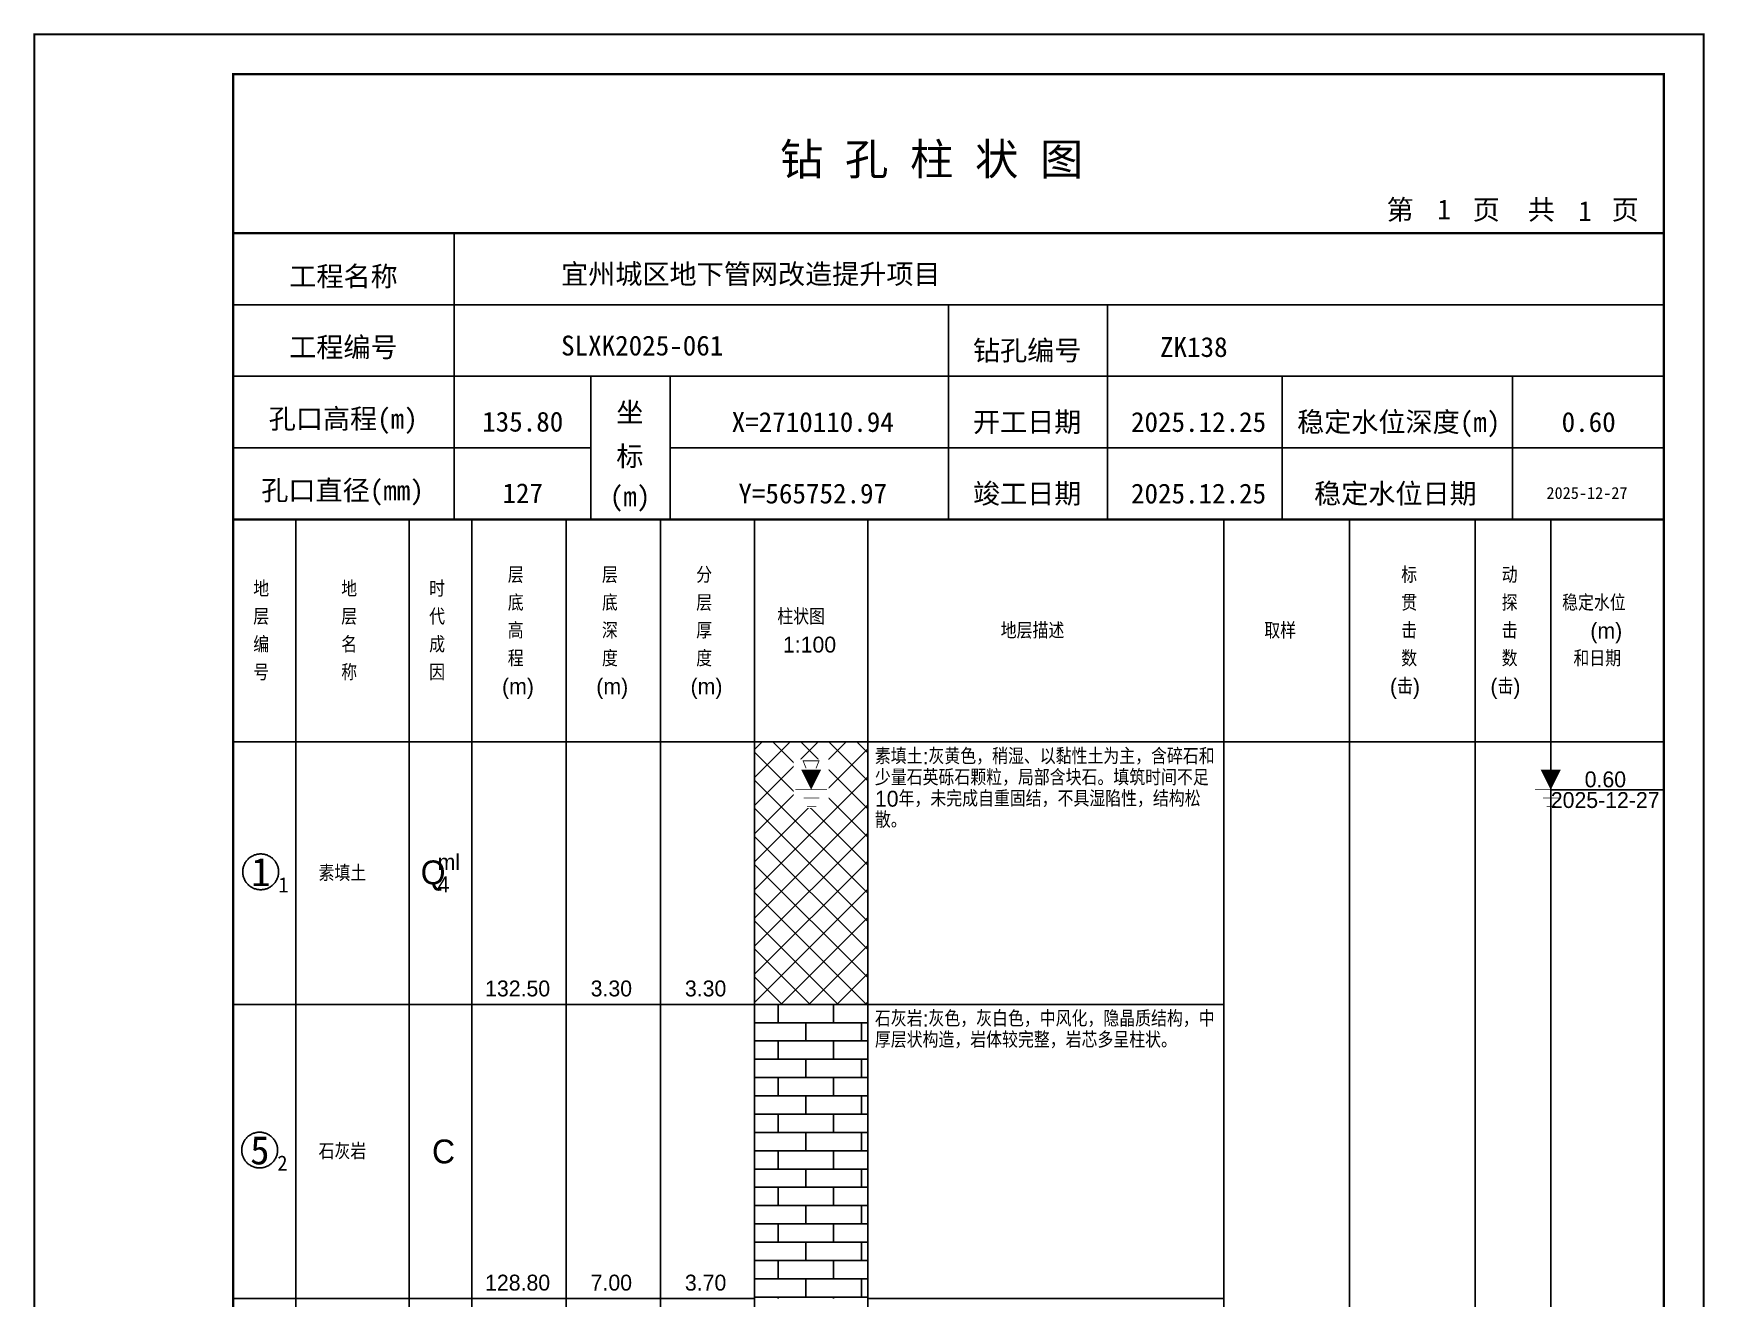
# Model space of a CAD drawing. Header units: millimetres. Extents: x 12489 to 89920, y 4630 to 4927.
# Drawn here: x 65069.3 to 65279.6, y 4767.7 to 4926.8 of the extents above; entities that cross this region are included whole.
import ezdxf
from ezdxf.enums import TextEntityAlignment as Align

# ---------------------------------------------------------------- set-up
doc = ezdxf.new("R2010")
doc.units = ezdxf.units.MM
doc.layers.add('ZZT_TC', color=7, linetype='Continuous')
doc.styles.add('成果图图块', font='', dxfattribs={"height": 2.5})
doc.styles.add('成果图模板', font='')
doc.styles.add('成果图模板标题', font='simhei.ttf')
doc.styles.add('成果图表体', font='Comfont.shx', dxfattribs={"height": 2, "bigfont": 'Hztxt12a.shx'})
doc.styles.get('成果图图块').set_extended_font_data('FangSong_GB2312')
doc.styles.get('成果图模板').set_extended_font_data('FangSong_GB2312')

# ---------------------------------------------------------------- blocks, each defined once
blk = doc.blocks.new('DCBH-1-1-1495', base_point=(0.3, -0.11))
at = {"layer": 'ZZT_TC', "color": 7}
blk.add_polyline3d([(-0.19, 2.31, 0), (-0.3, 2.31, 0), (-0.41, 2.3, 0), (-0.52, 2.29, 0), (-0.63, 2.27, 0), (-0.73, 2.24, 0), (-0.84, 2.21, 0), (-0.95, 2.18, 0), (-1.05, 2.14, 0), (-1.15, 2.09, 0), (-1.25, 2.04, 0), (-1.35, 1.99, 0), (-1.44, 1.93, 0), (-1.53, 1.87, 0), (-1.62, 1.8, 0), (-1.7, 1.73, 0), (-1.78, 1.65, 0), (-1.86, 1.57, 0), (-1.93, 1.49, 0), (-2, 1.4, 0), (-2.06, 1.31, 0), (-2.12, 1.22, 0), (-2.17, 1.12, 0), (-2.22, 1.02, 0), (-2.27, 0.92, 0), (-2.31, 0.82, 0), (-2.34, 0.71, 0), (-2.37, 0.61, 0), (-2.4, 0.5, 0), (-2.41, 0.39, 0), (-2.43, 0.28, 0), (-2.44, 0.17, 0), (-2.44, 0.06, 0), (-2.44, -0.05, 0), (-2.43, -0.16, 0), (-2.41, -0.27, 0), (-2.4, -0.38, 0), (-2.37, -0.49, 0), (-2.34, -0.6, 0), (-2.31, -0.7, 0), (-2.27, -0.8, 0), (-2.22, -0.9, 0), (-2.17, -1, 0), (-2.12, -1.1, 0), (-2.06, -1.19, 0), (-2, -1.28, 0), (-1.93, -1.37, 0), (-1.86, -1.45, 0), (-1.78, -1.53, 0), (-1.7, -1.61, 0), (-1.62, -1.68, 0), (-1.53, -1.75, 0), (-1.44, -1.81, 0), (-1.35, -1.87, 0), (-1.25, -1.93, 0), (-1.15, -1.98, 0), (-1.05, -2.02, 0), (-0.95, -2.06, 0), (-0.84, -2.1, 0), (-0.73, -2.13, 0), (-0.63, -2.15, 0), (-0.52, -2.17, 0), (-0.41, -2.18, 0), (-0.3, -2.19, 0), (-0.19, -2.19, 0), (-0.08, -2.19, 0), (0.03, -2.18, 0), (0.14, -2.17, 0), (0.25, -2.15, 0), (0.36, -2.13, 0), (0.47, -2.1, 0), (0.57, -2.06, 0), (0.67, -2.02, 0), (0.77, -1.98, 0), (0.87, -1.93, 0), (0.97, -1.87, 0), (1.06, -1.81, 0), (1.15, -1.75, 0), (1.24, -1.68, 0), (1.32, -1.61, 0), (1.4, -1.53, 0), (1.48, -1.45, 0), (1.55, -1.37, 0), (1.62, -1.28, 0), (1.68, -1.19, 0), (1.74, -1.1, 0), (1.8, -1, 0), (1.85, -0.9, 0), (1.89, -0.8, 0), (1.93, -0.7, 0), (1.97, -0.6, 0), (2, -0.49, 0), (2.02, -0.38, 0), (2.04, -0.27, 0), (2.05, -0.16, 0), (2.06, -0.05, 0), (2.06, 0.06, 0), (2.06, 0.17, 0), (2.05, 0.28, 0), (2.04, 0.39, 0), (2.02, 0.5, 0), (2, 0.61, 0), (1.97, 0.71, 0), (1.93, 0.82, 0), (1.89, 0.92, 0), (1.85, 1.02, 0), (1.8, 1.12, 0), (1.74, 1.22, 0), (1.68, 1.31, 0), (1.62, 1.4, 0), (1.55, 1.49, 0), (1.48, 1.57, 0), (1.4, 1.65, 0), (1.32, 1.73, 0), (1.24, 1.8, 0), (1.15, 1.87, 0), (1.06, 1.93, 0), (0.97, 1.99, 0), (0.87, 2.04, 0), (0.77, 2.09, 0), (0.67, 2.14, 0), (0.57, 2.18, 0), (0.47, 2.21, 0), (0.36, 2.24, 0), (0.25, 2.27, 0), (0.14, 2.29, 0), (0.03, 2.3, 0), (-0.08, 2.31, 0), (-0.19, 2.31, 0)], dxfattribs=at)
at = {"style": '成果图图块'}
blk.add_text('1', height=3.57, dxfattribs=at).set_placement((-0.16, -1.74), align=Align.CENTER)
blk.add_text('1', height=1.91, dxfattribs=at).set_placement((2.03, -2.53))
blk = doc.blocks.new('DCBH-1-1-1496', base_point=(0.43, -0.11))
at = {"layer": 'ZZT_TC', "color": 7}
blk.add_polyline3d([(-0.19, 2.31, 0), (-0.3, 2.31, 0), (-0.41, 2.3, 0), (-0.52, 2.29, 0), (-0.63, 2.27, 0), (-0.73, 2.24, 0), (-0.84, 2.21, 0), (-0.95, 2.18, 0), (-1.05, 2.14, 0), (-1.15, 2.09, 0), (-1.25, 2.04, 0), (-1.35, 1.99, 0), (-1.44, 1.93, 0), (-1.53, 1.87, 0), (-1.62, 1.8, 0), (-1.7, 1.73, 0), (-1.78, 1.65, 0), (-1.86, 1.57, 0), (-1.93, 1.49, 0), (-2, 1.4, 0), (-2.06, 1.31, 0), (-2.12, 1.22, 0), (-2.17, 1.12, 0), (-2.22, 1.02, 0), (-2.27, 0.92, 0), (-2.31, 0.82, 0), (-2.34, 0.71, 0), (-2.37, 0.61, 0), (-2.4, 0.5, 0), (-2.41, 0.39, 0), (-2.43, 0.28, 0), (-2.44, 0.17, 0), (-2.44, 0.06, 0), (-2.44, -0.05, 0), (-2.43, -0.16, 0), (-2.41, -0.27, 0), (-2.4, -0.38, 0), (-2.37, -0.49, 0), (-2.34, -0.6, 0), (-2.31, -0.7, 0), (-2.27, -0.8, 0), (-2.22, -0.9, 0), (-2.17, -1, 0), (-2.12, -1.1, 0), (-2.06, -1.19, 0), (-2, -1.28, 0), (-1.93, -1.37, 0), (-1.86, -1.45, 0), (-1.78, -1.53, 0), (-1.7, -1.61, 0), (-1.62, -1.68, 0), (-1.53, -1.75, 0), (-1.44, -1.81, 0), (-1.35, -1.87, 0), (-1.25, -1.93, 0), (-1.15, -1.98, 0), (-1.05, -2.02, 0), (-0.95, -2.06, 0), (-0.84, -2.1, 0), (-0.73, -2.13, 0), (-0.63, -2.15, 0), (-0.52, -2.17, 0), (-0.41, -2.18, 0), (-0.3, -2.19, 0), (-0.19, -2.19, 0), (-0.08, -2.19, 0), (0.03, -2.18, 0), (0.14, -2.17, 0), (0.25, -2.15, 0), (0.36, -2.13, 0), (0.47, -2.1, 0), (0.57, -2.06, 0), (0.67, -2.02, 0), (0.77, -1.98, 0), (0.87, -1.93, 0), (0.97, -1.87, 0), (1.06, -1.81, 0), (1.15, -1.75, 0), (1.24, -1.68, 0), (1.32, -1.61, 0), (1.4, -1.53, 0), (1.48, -1.45, 0), (1.55, -1.37, 0), (1.62, -1.28, 0), (1.68, -1.19, 0), (1.74, -1.1, 0), (1.8, -1, 0), (1.85, -0.9, 0), (1.89, -0.8, 0), (1.93, -0.7, 0), (1.97, -0.6, 0), (2, -0.49, 0), (2.02, -0.38, 0), (2.04, -0.27, 0), (2.05, -0.16, 0), (2.06, -0.05, 0), (2.06, 0.06, 0), (2.06, 0.17, 0), (2.05, 0.28, 0), (2.04, 0.39, 0), (2.02, 0.5, 0), (2, 0.61, 0), (1.97, 0.71, 0), (1.93, 0.82, 0), (1.89, 0.92, 0), (1.85, 1.02, 0), (1.8, 1.12, 0), (1.74, 1.22, 0), (1.68, 1.31, 0), (1.62, 1.4, 0), (1.55, 1.49, 0), (1.48, 1.57, 0), (1.4, 1.65, 0), (1.32, 1.73, 0), (1.24, 1.8, 0), (1.15, 1.87, 0), (1.06, 1.93, 0), (0.97, 1.99, 0), (0.87, 2.04, 0), (0.77, 2.09, 0), (0.67, 2.14, 0), (0.57, 2.18, 0), (0.47, 2.21, 0), (0.36, 2.24, 0), (0.25, 2.27, 0), (0.14, 2.29, 0), (0.03, 2.3, 0), (-0.08, 2.31, 0), (-0.19, 2.31, 0)], dxfattribs=at)
at = {"style": '成果图图块'}
blk.add_text('5', height=3.57, dxfattribs=at).set_placement((-0.16, -1.74), align=Align.CENTER)
blk.add_text('2', height=1.91, dxfattribs=at).set_placement((2.03, -2.53))
blk = doc.blocks.new('gkcjsw.dwg')
blk.add_wipeout([(-2.2, -2.29), (2.2, -2.29), (2.2, 2.83), (-2.2, 2.83)])
at = {"color": 7, "const_width": 0.1}
blk.add_lwpolyline([(-1.02, 2.63), (0.98, 2.63), (-0.02, 0.13)], close=True, dxfattribs=at)
for points in [[(-2, 0), (2, 0)], [(-0.96, -1.04), (1.04, -1.04)], [(-0.53, -2.09), (0.63, -2.09)]]:
    blk.add_lwpolyline(points, dxfattribs=at)
blk = doc.blocks.new('gkwdsw.dwg')
blk.add_wipeout([(-2.2, -2.29), (2.2, -2.29), (2.2, 2.7), (-2.2, 2.7)])
at = {"color": 7}
blk.add_lwpolyline([(0, 0, 0, 2.5, 0), (0, 2.5, 0, 0, 0)], format="xyseb", dxfattribs=at)
at = {"color": 7, "const_width": 0.1}
for points in [[(-2, 0), (2, 0)], [(-0.96, -1.04), (1.04, -1.04)], [(-0.53, -2.09), (0.63, -2.09)]]:
    blk.add_lwpolyline(points, dxfattribs=at)
blk = doc.blocks.new('钻孔柱状图路桥昇龙制图梁世成校核莫家里.dwg240', base_point=(25, 236))
for p, q in [((52.82, 236), (52.82, 272)), ((25, 263), (205, 263)), ((115, 236), (115, 263)), ((135, 236), (135, 263)), ((25, 254), (205, 254)), ((70, 236), (70, 254)), ((80, 236), (80, 254)), ((157, 236), (157, 254)), ((185.95, 236), (185.95, 254)), ((25, 245), (70, 245)), ((80, 245), (205, 245))]:
    blk.add_line(p, q)
for points, const_width in [([(0, 0), (210, 0), (210, 297), (0, 297)], 0.25), ([(25, 5), (205, 5), (205, 292), (25, 292)], 0.3)]:
    blk.add_lwpolyline(points, close=True, dxfattribs=dict(const_width=const_width))
at = {"const_width": 0.3}
for points in [[(25, 272), (205, 272)], [(25, 236), (205, 236)]]:
    blk.add_lwpolyline(points, dxfattribs=at)
for s, height, style, p in [('钻 孔 柱 状 图', 4, '成果图模板标题', (93.8, 279.31)), ('第', 2.5, '成果图模板', (170.12, 273.7)), ('页', 2.5, '成果图模板', (180.96, 273.7)), ('共', 2.5, '成果图模板', (187.88, 273.7)), ('页', 2.5, '成果图模板', (198.44, 273.7)), ('工程名称', 2.5, '成果图模板', (32.07, 265.32)), ('宜州城区地下管网改造提升项目', 2.5, '成果图模板', (66.26, 265.61)), ('工程编号', 2.5, '成果图模板', (32.05, 256.41)), ('SLXK2025-061', 2.5, '成果图模板', (66.26, 256.61)), ('钻孔编号', 2.5, '成果图模板', (118.08, 256)), ('ZK138', 2.5, '成果图模板', (141.61, 256.43)), ('孔口高程(m)', 2.5, '成果图模板', (29.48, 247.41)), ('坐', 2.5, '成果图模板', (73.21, 248.24)), ('开工日期', 2.5, '成果图模板', (118.08, 247)), ('稳定水位深度(m)', 2.5, '成果图模板', (158.86, 247)), ('标', 2.5, '成果图模板', (73.21, 242.7)), ('孔口直径(mm)', 2.5, '成果图模板', (28.54, 238.41)), ('(m) ', 2.5, '成果图模板', (72.38, 237.65)), ('竣工日期', 2.5, '成果图模板', (118.08, 238)), ('稳定水位日期', 2.5, '成果图模板', (160.99, 238))]:
    blk.add_text(s, height=height, dxfattribs=dict(style=style)).set_placement(p)
at = {"style": '成果图模板'}
for s, height, p in [('1', 2.5, (177.35, 273.74)), ('1', 2.5, (195.08, 273.53)), ('135.80', 2.5, (61.43, 247.04)), ('X=2710110.94', 2.5, (97.92, 247)), ('2025.12.25', 2.5, (146.46, 247)), ('0.60', 2.5, (195.54, 247)), ('127', 2.5, (61.43, 238.04)), ('Y=565752.97', 2.5, (97.92, 238)), ('2025.12.25', 2.5, (146.46, 238)), ('2025-12-27', 1.5, (195.33, 238.57))]:
    blk.add_text(s, height=height, dxfattribs=at).set_placement(p, align=Align.CENTER)

msp = doc.modelspace()

# ---------------------------------------------------------------- hatches: boundary and pattern name
at = {"linetype": 'Continuous'}
h = msp.add_hatch(dxfattribs=at)
h.set_pattern_fill('GKSTT', scale=0.5, style=0, pattern_type=2)
h.set_pattern_definition([(45, (0, 0), (-1.76776695, 1.76776695), []), (135, (0, 0), (-1.76776695, -1.76776695), [])])
h.paths.add_polyline_path([(65160.06, 4804.71), (65174.29, 4804.71), (65174.29, 4837.71), (65160.06, 4837.71)])
h = msp.add_hatch(dxfattribs=at)
h.set_pattern_fill('GKSHY', scale=0.5, style=0, pattern_type=2)
h.set_pattern_definition([(0, (0, 0), (0, 2.3), []), (90, (0, 0), (-3.5, 2.3), [2.3, -2.3])])
h.paths.add_polyline_path([(65160.06, 4767.71), (65174.29, 4767.71), (65174.29, 4804.71), (65160.06, 4804.71)])

# ---------------------------------------------------------------- linework, layer by layer
at = {"color": 0}
for p, q in [((65094.45, 4837.71), (65102.35, 4837.71)), ((65094.45, 4804.71), (65094.45, 4837.71)), ((65102.35, 4804.71), (65102.35, 4837.71)), ((65094.45, 4804.71), (65102.35, 4804.71)), ((65094.45, 4804.71), (65102.35, 4804.71)), ((65094.45, 4767.71), (65094.45, 4804.71)), ((65102.35, 4767.71), (65102.35, 4804.71)), ((65094.45, 4767.71), (65102.35, 4767.71))]:
    msp.add_line(p, q, dxfattribs=at)
for points in [[(65094.45, 4865.71), (65102.35, 4865.71)], [(65094.45, 4837.71), (65094.45, 4865.71)], [(65102.35, 4837.71), (65102.35, 4865.71)], [(65102.35, 4865.71), (65116.58, 4865.71)], [(65102.35, 4837.71), (65102.35, 4865.71)], [(65116.58, 4837.71), (65116.58, 4865.71)], [(65116.58, 4865.71), (65124.49, 4865.71)], [(65116.58, 4837.71), (65116.58, 4865.71)], [(65124.49, 4837.71), (65124.49, 4865.71)], [(65124.49, 4865.71), (65136.35, 4865.71)], [(65124.49, 4837.71), (65124.49, 4865.71)], [(65136.35, 4837.71), (65136.35, 4865.71)], [(65136.35, 4865.71), (65148.2, 4865.71)], [(65136.35, 4837.71), (65136.35, 4865.71)], [(65148.2, 4837.71), (65148.2, 4865.71)], [(65148.2, 4865.71), (65160.06, 4865.71)], [(65148.2, 4837.71), (65148.2, 4865.71)], [(65160.06, 4837.71), (65160.06, 4865.71)], [(65160.06, 4865.71), (65174.29, 4865.71)], [(65160.06, 4837.71), (65160.06, 4865.71)], [(65174.29, 4837.71), (65174.29, 4865.71)], [(65174.29, 4865.71), (65219.11, 4865.71)], [(65174.29, 4837.71), (65174.29, 4865.71)], [(65219.11, 4837.71), (65219.11, 4865.71)], [(65219.11, 4865.71), (65234.92, 4865.71)], [(65219.11, 4837.71), (65219.11, 4865.71)], [(65234.92, 4837.71), (65234.92, 4865.71)], [(65234.92, 4865.71), (65250.73, 4865.71)], [(65234.92, 4837.71), (65234.92, 4865.71)], [(65250.73, 4837.71), (65250.73, 4865.71)], [(65250.73, 4865.71), (65260.22, 4865.71)], [(65250.73, 4837.71), (65250.73, 4865.71)], [(65260.22, 4837.71), (65260.22, 4865.71)], [(65260.22, 4865.71), (65274.45, 4865.71)], [(65260.22, 4837.71), (65260.22, 4865.71)], [(65274.45, 4837.71), (65274.45, 4865.71)], [(65094.45, 4837.71), (65102.35, 4837.71)], [(65094.45, 4643.71), (65094.45, 4837.71)], [(65094.45, 4837.71), (65102.35, 4837.71)], [(65102.35, 4643.71), (65102.35, 4837.71)], [(65102.35, 4837.71), (65116.58, 4837.71)], [(65102.35, 4643.71), (65102.35, 4837.71)], [(65102.35, 4837.71), (65116.58, 4837.71)], [(65102.35, 4837.71), (65116.58, 4837.71)], [(65102.35, 4804.71), (65102.35, 4837.71)], [(65116.58, 4643.71), (65116.58, 4837.71)], [(65116.58, 4804.71), (65116.58, 4837.71)], [(65116.58, 4837.71), (65124.49, 4837.71)], [(65116.58, 4643.71), (65116.58, 4837.71)], [(65116.58, 4837.71), (65124.49, 4837.71)], [(65116.58, 4837.71), (65124.49, 4837.71)], [(65116.58, 4804.71), (65116.58, 4837.71)], [(65124.49, 4643.71), (65124.49, 4837.71)], [(65124.49, 4804.71), (65124.49, 4837.71)], [(65124.49, 4837.71), (65136.35, 4837.71)], [(65124.49, 4643.71), (65124.49, 4837.71)], [(65124.49, 4837.71), (65136.35, 4837.71)], [(65124.49, 4837.71), (65136.35, 4837.71)], [(65124.49, 4804.71), (65124.49, 4837.71)], [(65136.35, 4643.71), (65136.35, 4837.71)], [(65136.35, 4804.71), (65136.35, 4837.71)], [(65136.35, 4837.71), (65148.2, 4837.71)], [(65136.35, 4643.71), (65136.35, 4837.71)], [(65136.35, 4837.71), (65148.2, 4837.71)], [(65136.35, 4837.71), (65148.2, 4837.71)], [(65136.35, 4804.71), (65136.35, 4837.71)], [(65148.2, 4643.71), (65148.2, 4837.71)], [(65148.2, 4804.71), (65148.2, 4837.71)], [(65148.2, 4837.71), (65160.06, 4837.71)], [(65148.2, 4643.71), (65148.2, 4837.71)], [(65148.2, 4837.71), (65160.06, 4837.71)], [(65148.2, 4837.71), (65160.06, 4837.71)], [(65148.2, 4804.71), (65148.2, 4837.71)], [(65160.06, 4643.71), (65160.06, 4837.71)], [(65160.06, 4804.71), (65160.06, 4837.71)], [(65160.06, 4837.71), (65174.29, 4837.71)], [(65160.06, 4643.71), (65160.06, 4837.71)], [(65160.06, 4837.71), (65174.29, 4837.71)], [(65174.29, 4643.71), (65174.29, 4837.71)], [(65174.29, 4837.71), (65219.11, 4837.71)], [(65174.29, 4643.71), (65174.29, 4837.71)], [(65174.29, 4837.71), (65219.11, 4837.71)], [(65174.29, 4837.71), (65219.11, 4837.71)], [(65174.29, 4804.71), (65174.29, 4837.71)], [(65219.11, 4643.71), (65219.11, 4837.71)], [(65219.11, 4804.71), (65219.11, 4837.71)], [(65219.11, 4837.71), (65234.92, 4837.71)], [(65219.11, 4643.71), (65219.11, 4837.71)], [(65219.11, 4837.71), (65234.92, 4837.71)], [(65234.92, 4643.71), (65234.92, 4837.71)], [(65234.92, 4837.71), (65250.73, 4837.71)], [(65234.92, 4643.71), (65234.92, 4837.71)], [(65234.92, 4837.71), (65250.73, 4837.71)], [(65250.73, 4643.71), (65250.73, 4837.71)], [(65250.73, 4837.71), (65260.22, 4837.71)], [(65250.73, 4643.71), (65250.73, 4837.71)], [(65250.73, 4837.71), (65260.22, 4837.71)], [(65260.22, 4837.71), (65274.45, 4837.71)], [(65260.22, 4837.71), (65274.45, 4837.71)], [(65274.45, 4643.71), (65274.45, 4837.71)], [(65102.35, 4804.71), (65116.58, 4804.71)], [(65102.35, 4804.71), (65116.58, 4804.71)], [(65102.35, 4767.71), (65102.35, 4804.71)], [(65116.58, 4767.71), (65116.58, 4804.71)], [(65116.58, 4804.71), (65124.49, 4804.71)], [(65116.58, 4804.71), (65124.49, 4804.71)], [(65116.58, 4767.71), (65116.58, 4804.71)], [(65124.49, 4767.71), (65124.49, 4804.71)], [(65124.49, 4804.71), (65136.35, 4804.71)], [(65124.49, 4804.71), (65136.35, 4804.71)], [(65124.49, 4767.71), (65124.49, 4804.71)], [(65136.35, 4767.71), (65136.35, 4804.71)], [(65136.35, 4804.71), (65148.2, 4804.71)], [(65136.35, 4804.71), (65148.2, 4804.71)], [(65136.35, 4767.71), (65136.35, 4804.71)], [(65148.2, 4767.71), (65148.2, 4804.71)], [(65148.2, 4804.71), (65160.06, 4804.71)], [(65148.2, 4804.71), (65160.06, 4804.71)], [(65148.2, 4767.71), (65148.2, 4804.71)], [(65160.06, 4767.71), (65160.06, 4804.71)], [(65174.29, 4804.71), (65219.11, 4804.71)], [(65174.29, 4804.71), (65219.11, 4804.71)], [(65174.29, 4767.71), (65174.29, 4804.71)], [(65219.11, 4767.71), (65219.11, 4804.71)], [(65102.35, 4767.71), (65116.58, 4767.71)], [(65116.58, 4767.71), (65124.49, 4767.71)], [(65124.49, 4767.71), (65136.35, 4767.71)], [(65136.35, 4767.71), (65148.2, 4767.71)], [(65148.2, 4767.71), (65160.06, 4767.71)], [(65174.29, 4767.71), (65219.11, 4767.71)]]:
    msp.add_lwpolyline(points, dxfattribs=at)
at = {"color": 7, "flags": 128}
msp.add_lwpolyline([(65160.06, 4804.71), (65174.29, 4804.71)], dxfattribs=at)

# ---------------------------------------------------------------- block references
for name, p in [('gkwdsw.dwg', (65260.22, 4831.71)), ('DCBH-1-1-1495', (65098.4, 4821.21)), ('DCBH-1-1-1496', (65098.4, 4786.21))]:
    msp.add_blockref(name, p)

# ---------------------------------------------------------------- texts
at = {"color": 0, "style": '成果图表体'}
for s, height, p in [('层', 2, (65129, 4857.71)), ('层', 2, (65140.85, 4857.71)), ('分', 2, (65152.71, 4857.71)), ('标', 2, (65241.41, 4857.71)), ('动', 2, (65254.05, 4857.71)), ('地', 2, (65096.98, 4855.96)), ('地', 2, (65108.05, 4855.96)), ('时', 2, (65119.11, 4855.96)), ('底', 2, (65129, 4854.21)), ('底', 2, (65140.85, 4854.21)), ('层', 2, (65152.71, 4854.21)), ('贯', 2, (65241.41, 4854.21)), ('探', 2, (65254.05, 4854.21)), ('稳定水位', 2, (65261.65, 4854.21)), ('层', 2, (65096.98, 4852.46)), ('层', 2, (65108.05, 4852.46)), ('代', 2, (65119.11, 4852.46)), ('高', 2, (65129, 4850.71)), ('深', 2, (65140.85, 4850.71)), ('厚', 2, (65152.71, 4850.71)), ('柱状图', 2, (65162.91, 4852.46)), ('地层描述', 2, (65191.02, 4850.71)), ('取样', 2, (65224.18, 4850.71)), ('击', 2, (65241.41, 4850.71)), ('击', 2, (65254.05, 4850.71)), ('(m)', 2, (65265.2, 4850.71)), ('编', 2, (65096.98, 4848.96)), ('名', 2, (65108.05, 4848.96)), ('成', 2, (65119.11, 4848.96)), ('1:100', 2, (65163.62, 4848.96)), ('程', 2, (65129, 4847.21)), ('度', 2, (65140.85, 4847.21)), ('度', 2, (65152.71, 4847.21)), ('数', 2, (65241.41, 4847.21)), ('数', 2, (65254.05, 4847.21)), ('和日期', 2, (65263.07, 4847.21)), ('号', 2, (65096.98, 4845.46)), ('称', 2, (65108.05, 4845.46)), ('因', 2, (65119.11, 4845.46)), ('(m)', 2, (65128.28, 4843.71)), ('(m)', 2, (65140.14, 4843.71)), ('(m)', 2, (65152, 4843.71)), ('(击)', 2, (65239.99, 4843.71)), ('(击)', 2, (65252.63, 4843.71)), ('0.60', 2, (65264.49, 4832.01)), ('ml', 2, (65120.18, 4821.61)), ('素填土', 2, (65105.2, 4820.21)), ('Q', 3, (65118.05, 4819.81)), ('4', 2, (65120.18, 4818.81)), ('132.50', 2, (65126.15, 4805.71)), ('3.30', 2, (65139.43, 4805.71)), ('3.30', 2, (65151.29, 4805.71)), ('石灰岩', 2, (65105.2, 4785.21)), ('C', 3, (65119.47, 4784.71)), ('128.80', 2, (65126.15, 4768.71)), ('7.00', 2, (65139.43, 4768.71)), ('3.70', 2, (65151.29, 4768.71))]:
    msp.add_text(s, height=height, dxfattribs=at).set_placement(p)
at = {"color": 0, "char_height": 2, "width": 43.0292, "attachment_point": 1, "line_spacing_factor": 0.8, "style": '成果图表体'}
for s, insert in [('素填土:灰黄色，稍湿、以黏性土为主，含碎石和少量石英砾石颗粒，局部含块石。填筑时间不足10年，未完成自重固结，不具湿陷性，结构松散。', (65175.19, 4836.91)), ('石灰岩:灰色，灰白色，中风化，隐晶质结构，中厚层状构造，岩体较完整，岩芯多呈柱状。', (65175.19, 4803.91))]:
    msp.add_mtext(s, dxfattribs=dict(at, insert=insert))

# ---------------------------------------------------------------- next in the draw order: linework, layer by layer
at = {"color": 0}
for points in [[(65260.22, 4643.71), (65260.22, 4837.71)], [(65260.22, 4643.71), (65260.22, 4837.71)], [(65260.22, 4831.71), (65274.45, 4831.71)]]:
    msp.add_lwpolyline(points, dxfattribs=at)

# ---------------------------------------------------------------- next in the draw order: block references
msp.add_blockref('gkcjsw.dwg', (65167.18, 4832.71))

# ---------------------------------------------------------------- next in the draw order: texts
at = {"color": 0, "style": '成果图表体'}
msp.add_text('2025-12-27', height=2, dxfattribs=at).set_placement((65260.23, 4829.41))

# ---------------------------------------------------------------- next in the draw order: block references
msp.add_blockref('gkwdsw.dwg', (65167.18, 4831.71))

# ---------------------------------------------------------------- next in the draw order: block references
msp.add_blockref('钻孔柱状图路桥昇龙制图梁世成校核莫家里.dwg240', (65094.45, 4865.71))

doc.saveas('drawing.dxf')
